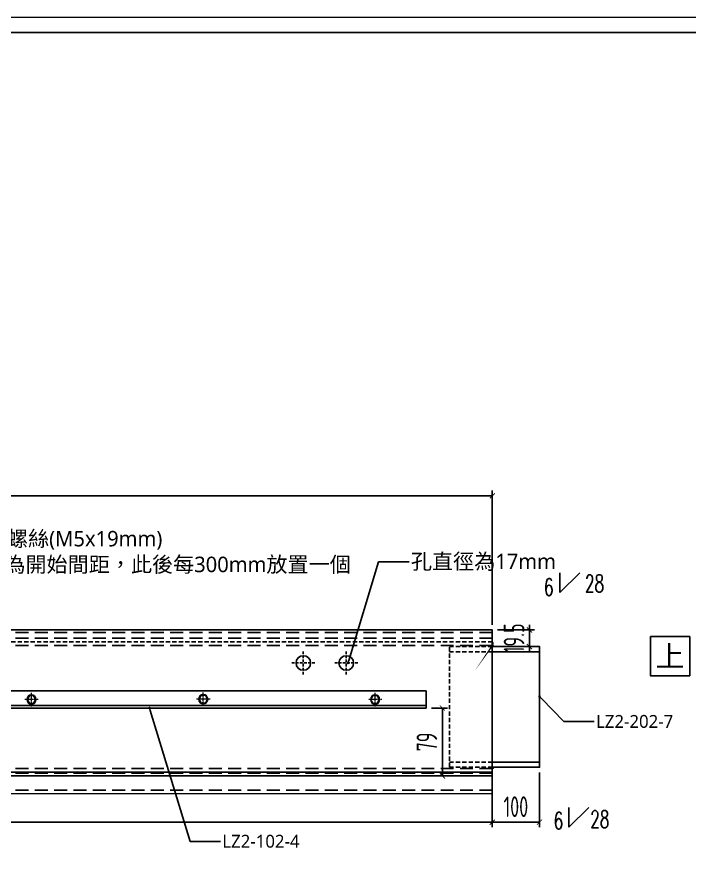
# Model space of a CAD drawing. Extents: x -3378 to 102197, y -3799 to 48702.
# Drawn here: x 9945 to 10728, y 8142 to 9132 of the extents above; entities that cross this region are included whole.
import ezdxf
from ezdxf import colors
from ezdxf.entities.mleader import LeaderData, LeaderLine
from ezdxf.enums import TextEntityAlignment as Align
from ezdxf.math import Vec2, Vec3

# ---------------------------------------------------------------- set-up
doc = ezdxf.new("R2010")
doc.units = 0
doc.set_wipeout_variables(frame=1)
for name, pattern in [('ASC-Facade Detail W1 & W2$0$HIDDEN2', [4.7625, 3.175, -1.5875]), ('CENTER', [2, 1.25, -0.25, 0.25, -0.25]), ('DASHDOT', [1, 0.5, -0.25, 0, -0.25]), ('HIDDEN', [0.375, 0.25, -0.125])]:
    doc.linetypes.add(name, pattern=pattern)
for name, color, linetype in [('DIM', 173, 'Continuous'), ('GM_ANNO_LABL', 4, 'Continuous'), ('GM_ANNO_TEXT', 7, 'Continuous'), ('噴塗面', 6, 'DASHDOT'), ('插芯', 4, 'Continuous'), ('金屬面材 METAL PANEL', 2, 'Continuous'), ('鐵件', 6, 'Continuous'), ('镀锌钢板', 3, 'Continuous'), ('隱藏線 HIDDEN', 8, 'HIDDEN')]:
    doc.layers.add(name, color=color, linetype=linetype)
doc.layers.add('GM_CNST', color=171, linetype='Continuous', lineweight=5, plot=False)
doc.layers.add('GM_SCEW', color=6, linetype='Continuous', lineweight=5)
doc.styles.add('CHINESE', font='ros1.shx', dxfattribs={"width": 0.75, "bigfont": 'hztxt.shx'})
doc.styles.add('GM', font='')
doc.styles.get("Standard").update_dxf_attribs({"font": 'romans.shx', "bigfont": 'chinese.shx'})
doc.styles.get('GM').set_extended_font_data('Microsoft JhengHei')
doc.dimstyles.new('F-06', dxfattribs={"dimscale": 6, "dimtxt": 4, "dimasz": 1, "dimexe": 1, "dimexo": 1, "dimgap": 1, "dimtad": 1, "dimdec": 1, "dimzin": 12, "dimdsep": 46, "dimtxsty": 'CHINESE', "dimblk": 'ARCHTICK', "dimcen": 0, "dimclrd": 4, "dimclre": 4, "dimclrt": 1, "dimadec": 0, "dimazin": 3, "dimtfac": 1, "dimtdec": 1, "dimtix": 1, "dimtmove": 2, "dimatfit": 3, "dimfxl": 1, "dimtolj": 1, "dimtzin": 0, "dimarcsym": 0})

# ---------------------------------------------------------------- blocks, each defined once
blk = doc.blocks.new('TK')
at = {"lineweight": 0}
blk.add_3dface([(3, 5), (415, 5), (415, 294), (3, 294)], dxfattribs=at)
at = {"layer": 'GM_CNST'}
blk.add_lwpolyline([(3, 294), (415, 294), (415, 30.55), (3, 30.55)], close=True, dxfattribs=at)
at = {"layer": 'GM_CNST', "linetype": 'Continuous', "lineweight": 0}
blk.add_3dface([(420, 0), (0, 0), (0, 297), (420, 297)], dxfattribs=at)
at = {"layer": 'GM_ANNO_TEXT', "style": 'GM'}
for tag, p in [('業主', (283.43, 26.37)), ('圖名', (283.48, 9.14))]:
    blk.add_attdef(tag, text='', height=2.56, dxfattribs=at).set_placement(p, align=Align.MIDDLE_LEFT)
for tag, p in [('繪圖者', (109.3, 23.05)), ('比例尺', (166.71, 23.04)), ('設計者', (109.3, 9.56)), ('單位', (138.49, 9.62)), ('日期', (166.62, 9.45))]:
    blk.add_attdef(tag, text='', height=2.56, dxfattribs=at).set_placement(p, align=Align.CENTER)
for p in [(389.45, 19.37), (389.45, 13.69), (359.78, 12.56), (389.45, 8.01)]:
    blk.add_attdef('加工編號', text='', height=2.56, dxfattribs=at).set_placement(p, align=Align.MIDDLE)
blk = doc.blocks.new('_ArchTick')
at = {"color": 0, "linetype": 'ByBlock', "const_width": 0.15}
blk.add_lwpolyline([(-0.5, -0.5), (0.5, 0.5)], dxfattribs=at)
blk = doc.blocks.new('*D1108')
at = {"layer": 'Defpoints', "color": 0, "ltscale": 10, "transparency": 16777216}
for p in [(10498.09, 8276.73, 0), (9110.62, 8227.16, 0), (10498.09, 8193.96)]:
    blk.add_point(p, dxfattribs=at)
at = {"layer": 'DIM', "color": 4, "lineweight": -2, "ltscale": 10, "transparency": 16777216}
for p, q in [((10498.09, 8270.73), (10498.09, 8187.96)), ((9110.62, 8221.16), (9110.62, 8187.96)), ((9110.62, 8193.96), (10498.09, 8193.96))]:
    blk.add_line(p, q, dxfattribs=at)
at = {"layer": 'DIM', "color": 4, "lineweight": -2, "ltscale": 10, "transparency": 16777216, "xscale": 6, "yscale": 6, "zscale": 6, "rotation": 180}
blk.add_blockref('_ArchTick', (9110.62, 8193.96), dxfattribs=at)
at = {"layer": 'DIM', "color": 4, "lineweight": -2, "ltscale": 10, "transparency": 16777216, "xscale": 6, "yscale": 6, "zscale": 6}
blk.add_blockref('_ArchTick', (10498.09, 8193.96), dxfattribs=at)
at = {"layer": 'DIM', "color": 1, "ltscale": 10, "transparency": 16777216, "insert": (9804.36, 8211.96), "char_height": 24, "attachment_point": 5, "style": 'CHINESE'}
blk.add_mtext('\\A1;2037', dxfattribs=at)
blk = doc.blocks.new('*D1109')
at = {"layer": 'Defpoints', "color": 0, "ltscale": 10, "transparency": 16777216}
for p in [(9067.62, 8574.05), (9067.62, 8417.86, 0), (10498.09, 8417.86, 0)]:
    blk.add_point(p, dxfattribs=at)
at = {"layer": 'DIM', "color": 4, "lineweight": -2, "ltscale": 10, "transparency": 16777216}
for p, q in [((9067.62, 8423.86), (9067.62, 8580.05)), ((10498.09, 8574.05), (9067.62, 8574.05)), ((10498.09, 8423.86), (10498.09, 8580.05))]:
    blk.add_line(p, q, dxfattribs=at)
at = {"layer": 'DIM', "color": 4, "lineweight": -2, "ltscale": 10, "transparency": 16777216, "xscale": 6, "yscale": 6, "zscale": 6, "rotation": 180}
blk.add_blockref('_ArchTick', (9067.62, 8574.05), dxfattribs=at)
at = {"layer": 'DIM', "color": 4, "lineweight": -2, "ltscale": 10, "transparency": 16777216, "xscale": 6, "yscale": 6, "zscale": 6}
blk.add_blockref('_ArchTick', (10498.09, 8574.05), dxfattribs=at)
at = {"layer": 'DIM', "color": 1, "ltscale": 10, "transparency": 16777216, "insert": (9782.85, 8592.05), "char_height": 24, "attachment_point": 5, "style": 'CHINESE'}
blk.add_mtext('\\A1;2086', dxfattribs=at)
blk = doc.blocks.new('A$C1729d957')
at = {"color": 1, "linetype": 'ASC-Facade Detail W1 & W2$0$HIDDEN2'}
for p, q in [((0, 13.5), (0, -13.5)), ((-13.5, 0), (13.5, 0))]:
    blk.add_line(p, q, dxfattribs=at)
at = {"color": 1}
blk.add_circle((0, 0), 8.5, dxfattribs=at)
blk = doc.blocks.new('*D1118')
at = {"layer": 'Defpoints', "color": 0, "ltscale": 10, "transparency": 16777216}
for p in [(10421.2, 8326.86, 0), (10439.96, 8326.86), (10421.2, 8247.86, 0)]:
    blk.add_point(p, dxfattribs=at)
at = {"layer": 'DIM', "color": 4, "lineweight": -2, "ltscale": 10, "transparency": 16777216}
for p, q in [((10427.2, 8326.86), (10445.96, 8326.86)), ((10439.96, 8247.86), (10439.96, 8326.86)), ((10427.2, 8247.86), (10445.96, 8247.86))]:
    blk.add_line(p, q, dxfattribs=at)
at = {"layer": 'DIM', "color": 4, "lineweight": -2, "ltscale": 10, "transparency": 16777216, "xscale": 6, "yscale": 6, "zscale": 6}
for p, rotation in [((10439.96, 8326.86), 90), ((10439.96, 8247.86), 270)]:
    blk.add_blockref('_ArchTick', p, dxfattribs=dict(at, rotation=rotation))
at = {"layer": 'DIM', "color": 1, "ltscale": 10, "transparency": 16777216, "insert": (10421.96, 8287.36), "char_height": 24, "attachment_point": 5, "rotation": 90, "style": 'CHINESE'}
blk.add_mtext('\\A1;79', dxfattribs=at)
blk = doc.blocks.new('_Dot')
at = {"color": 0, "linetype": 'ByBlock', "lineweight": -2}
blk.add_line((-0.5, 0), (-1, 0), dxfattribs=at)
at = {"color": 0, "linetype": 'ByBlock', "const_width": 0.5}
blk.add_lwpolyline([(-0.25, 0, 1), (0.25, 0, 1)], format="xyb", close=True, dxfattribs=at)
blk = doc.blocks.new('3')
at = {"layer": '鐵件', "color": 7, "linetype": 'Continuous'}
for radius, start, end in [(1.5, 88.27205, 178.20715), (0.999, 88.17968, 178.24458), (0.5, 88.17968, 178.24458)]:
    blk.add_arc((0, 0), radius, start, end, dxfattribs=at)
blk = doc.blocks.new('*D1032')
at = {"layer": 'Defpoints', "color": 0, "ltscale": 10, "transparency": 16777216}
for p in [(10552.95, 8257.88, 0), (10498.08, 8227.16), (10552.95, 8193.96)]:
    blk.add_point(p, dxfattribs=at)
at = {"layer": 'DIM', "color": 4, "lineweight": -2, "ltscale": 10, "transparency": 16777216}
for p, q in [((10552.95, 8251.88), (10552.95, 8187.96)), ((10498.08, 8221.16), (10498.08, 8187.96)), ((10498.08, 8193.96), (10552.95, 8193.96))]:
    blk.add_line(p, q, dxfattribs=at)
at = {"layer": 'DIM', "color": 4, "lineweight": -2, "ltscale": 10, "transparency": 16777216, "xscale": 6, "yscale": 6, "zscale": 6, "rotation": 180}
blk.add_blockref('_ArchTick', (10498.08, 8193.96), dxfattribs=at)
at = {"layer": 'DIM', "color": 4, "lineweight": -2, "ltscale": 10, "transparency": 16777216, "xscale": 6, "yscale": 6, "zscale": 6}
blk.add_blockref('_ArchTick', (10552.95, 8193.96), dxfattribs=at)
at = {"layer": 'DIM', "color": 1, "ltscale": 10, "transparency": 16777216, "insert": (10525.52, 8211.96), "char_height": 24, "attachment_point": 5, "style": 'CHINESE'}
blk.add_mtext('\\A1;100', dxfattribs=at)
blk = doc.blocks.new('A$Cae5fad26')
at = {"layer": '插芯', "color": 6, "linetype": 'Continuous'}
for p, q in [((50, 134.5, 40935), (105, 134.5, 40935)), ((50, 6), (105, 6))]:
    blk.add_line(p, q, dxfattribs=at)
blk.add_lwpolyline([(50, 140.5), (105, 140.5), (105, 0), (50, 0)], dxfattribs=at)
at = {"layer": '隱藏線 HIDDEN', "ltscale": 20}
for p, q in [((0, 134.5, 40935), (50, 134.5, 40935)), ((0, 6), (50, 6))]:
    blk.add_line(p, q, dxfattribs=at)
blk.add_lwpolyline([(50, 0), (0, 0), (0, 140.5), (50, 140.5)], dxfattribs=at)
blk = doc.blocks.new('*D1033')
at = {"layer": 'Defpoints', "color": 0, "ltscale": 10, "transparency": 16777216}
for p in [(10498.09, 8417.86, 0), (10498.09, 8398.38, 0), (10541.34, 8398.38)]:
    blk.add_point(p, dxfattribs=at)
at = {"layer": 'DIM', "color": 4, "lineweight": -2, "ltscale": 10, "transparency": 16777216}
for p, q in [((10504.09, 8417.86), (10547.34, 8417.86)), ((10541.34, 8417.86), (10541.34, 8423.86)), ((10541.34, 8417.86), (10541.34, 8398.38)), ((10504.09, 8398.38), (10547.34, 8398.38)), ((10541.34, 8398.38), (10541.34, 8392.38))]:
    blk.add_line(p, q, dxfattribs=at)
at = {"layer": 'DIM', "color": 4, "lineweight": -2, "ltscale": 10, "transparency": 16777216, "xscale": 6, "yscale": 6, "zscale": 6}
for p, rotation in [((10541.34, 8417.86), 270), ((10541.34, 8398.38), 90)]:
    blk.add_blockref('_ArchTick', p, dxfattribs=dict(at, rotation=rotation))
at = {"layer": 'DIM', "color": 1, "ltscale": 10, "transparency": 16777216, "insert": (10523.34, 8408.12), "char_height": 24, "attachment_point": 5, "rotation": 90, "style": 'CHINESE'}
blk.add_mtext('\\A1;19.5', dxfattribs=at)
blk = doc.blocks.new('m6六角自攻(平面)')
at = {"linetype": 'CENTER'}
for p, q in [((8, 0), (-8, 0)), ((0, -8), (0, 8))]:
    blk.add_line(p, q, dxfattribs=at)
blk.add_lwpolyline([(0, 4.95), (4.29, 2.47), (4.29, -2.47), (0, -4.95), (-4.29, -2.47), (-4.29, 2.47)], close=True)
blk.add_circle((0, 0), 5.5)
blk = doc.blocks.new('*U1277')
blk.add_wipeout([(-1.6, 1.6), (1.6, 1.6), (1.6, -1.6), (-1.6, -1.6)])
blk.add_lwpolyline([(-1.6, 1.6), (1.6, 1.6), (1.6, -1.6), (-1.6, -1.6)], close=True)
at = {"layer": 'GM_ANNO_TEXT', "ltscale": 0.3, "style": 'GM', "flags": 8}
blk.add_attdef('01', text='', height=1.725, dxfattribs=at).set_placement((0, 0), align=Align.MIDDLE_CENTER)
blk = doc.blocks.new('1057')
at = {"layer": '金屬面材 METAL PANEL'}
for p, q in [((0, 0), (0, -20, 0)), ((699.61, 0, 0), (699.61, -20, 0)), ((0, 0, 0), (699.61, 0, 0)), ((0, -17, 0), (699.61, -17, 0)), ((0, -20), (699.61, -20, 0))]:
    blk.add_line(p, q, dxfattribs=at)
at = {"layer": 'GM_SCEW', "ltscale": 0.3, "xscale": -1, "rotation": 90}
for p in [(40.03, -10, 0.02), (240.01, -10, 0.02), (440.05, -9.66, 0.02), (640.01, -10, 0.02)]:
    blk.add_blockref('m6六角自攻(平面)', p, dxfattribs=at)
at = {"layer": 'GM_ANNO_LABL'}
ml = blk.add_multileader_mtext('Standard', dxfattribs=at)
ml.set_content('{\\fMicrosoft JhengHei|b0|i0|c136|p34;圓頭自攻螺絲(M5x19mm)\\P以80mm為開始間距，此後每300mm放置一個}', color=256, style='GM')
ml.set_leader_properties()
ml.set_arrow_properties(name='DOT')
ml.build(insert=Vec2(0, 0))
ml.multileader.update_dxf_attribs({"arrow_head_size": 3})
ctx = ml.context
ctx.base_point, ctx.char_height, ctx.arrow_head_size, ctx.plane_origin = Vec3(111.27, 176.63, 0.02), 18, 3, Vec3(111.22, -78.78, 0.02)
notes = []
notes.append((ctx, [(0, (1, 1, 0), (75.7, 176.63, 0.02), (1, 0), 35.58, [(0, [(40.03, -10, 0.02)], 0, [])])]))
ctx.mtext.insert, ctx.mtext.flow_direction = Vec3(113.27, 186.32, 0.02), 5
for ctx, leaders in notes:
    for number, flags, end, landing, length, lines in leaders:
        leader = LeaderData()
        leader.index, (leader.has_last_leader_line, leader.has_dogleg_vector, leader.attachment_direction) = number, flags
        leader.last_leader_point, leader.dogleg_vector, leader.dogleg_length = Vec3(end), Vec3(landing), length
        for number, points, colour, breaks in lines:
            line = LeaderLine()
            line.index, line.vertices, line.color, line.breaks = number, Vec3.list(points), colors.encode_raw_color(colour), breaks
            leader.lines.append(line)
        ctx.leaders.append(leader)

msp = doc.modelspace()

# ---------------------------------------------------------------- linework, layer by layer
at = {"color": 3, "elevation": 0}
msp.add_lwpolyline([(9067.616, 8417.857), (9067.616, 8247.857), (10498.091, 8247.857), (10498.091, 8417.857)], close=True, dxfattribs=at)
at = {"layer": 'DIM', "ltscale": 10}
for p, q in [((10576.775, 8484.455, 0), (10576.775, 8461.415, 0)), ((10576.775, 8461.415, 0), (10599.815, 8484.455, 0)), ((10587.317, 8211.162, 0), (10587.317, 8188.122, 0)), ((10587.317, 8188.122, 0), (10610.357, 8211.162, 0))]:
    msp.add_line(p, q, dxfattribs=at)
at = {"layer": 'GM_ANNO_LABL', "color": 4, "ltscale": 10, "elevation": 0}
for points in [[(10605.312, 8484.571, 0, 0, 0), (10638.128, 8484.571, 0, 0, 0), (10552.738, 8484.571, 0, 0, 0), (10504.115, 8410.392, 5, 0, 0), (10499.152, 8399.445, 0, 0, 0)], [(10648.644, 8211.317, 0, 0, 0), (10563.143, 8211.267, 0, 0, 0), (10506.292, 8251.273, 5, 0, 0), (10498.09, 8257.885, 0, 0, 0)]]:
    msp.add_lwpolyline(points, format="xyseb", dxfattribs=at)
at = {"layer": '镀锌钢板', "linetype": 'Continuous', "elevation": 0}
msp.add_lwpolyline([(9110.624, 8252.357), (9110.624, 8227.157), (10498.091, 8226.928), (10498.091, 8252.357)], close=True, dxfattribs=at)
at = {"layer": '隱藏線 HIDDEN', "ltscale": 60}
for p, q in [((10498.091, 8414.857, 0), (9067.616, 8414.857, 0)), ((10498.091, 8408.357, 0), (9067.616, 8408.357, 0)), ((10498.091, 8399.857, 0), (9067.616, 8399.857, 0)), ((10498.091, 8256.357, 0), (9067.616, 8256.357, 0)), ((10498.091, 8250.857, 0), (9067.616, 8250.857, 0)), ((10498.091, 8231.181, 0), (9110.624, 8231.181, 0))]:
    msp.add_line(p, q, dxfattribs=at)
at = {"layer": '隱藏線 HIDDEN', "ltscale": 20}
msp.add_line((10498.091, 8402.607, 0), (10498.091, 8251.107, 0), dxfattribs=at)
at = {"layer": '隱藏線 HIDDEN', "ltscale": 20, "elevation": 0}
msp.add_lwpolyline([(10498.091, 8403.857), (9067.621, 8403.857), (9067.61, 8252.357), (10498.091, 8252.357)], dxfattribs=at)

# ---------------------------------------------------------------- block references
at = {"xscale": 6, "yscale": 6, "zscale": 6}
msp.add_blockref('TK', (8878.793, 7349.705), dxfattribs=at)
at = {"xscale": -1, "rotation": 358.225866466537}
msp.add_blockref('3', (10498.091, 8398.384, 0), dxfattribs=at)
for p in [(10278.092, 8379.357, 0), (10328.092, 8379.357, 0)]:
    msp.add_blockref('A$C1729d957', p)
at = {"rotation": 181.7741335334631}
msp.add_blockref('3', (10498.091, 8257.884, 0), dxfattribs=at)
at = {"layer": '噴塗面'}
msp.add_blockref('1057', (9721.596, 8346.857, 0), dxfattribs=at)
at = {"layer": '噴塗面', "ltscale": 10}
msp.add_blockref('A$Cae5fad26', (10448.091, 8257.884, 0), dxfattribs=at)

# ---------------------------------------------------------------- texts
at = {"layer": 'GM_ANNO_LABL', "color": 4, "ltscale": 5, "width": 0.65}
for s, p in [('6', (10563.798, 8477.713, 0)), ('28', (10617.089, 8482.022, 0)), ('28', (10623.232, 8207.425, 0)), ('6', (10575.091, 8205.698, 0))]:
    msp.add_text(s, height=20, dxfattribs=at).set_placement(p, align=Align.TOP_CENTER)

# ---------------------------------------------------------------- dimensions: what is measured, and where the dimension line sits
at = {"layer": 'DIM', "ltscale": 10}
for base, p1, p2, text, picture, middle in [((9067.616, 8574.052, 0), (10498.091, 8417.857, 0), (9067.616, 8417.857, 0), '2086', '*D1109', (9782.854, 8592.052, 0)), ((10498.091, 8193.96, 0), (9110.624, 8227.157, 0), (10498.091, 8276.729, 0), '2037', '*D1108', (9804.358, 8211.96, 0)), ((10552.951, 8193.96, 0), (10498.084, 8227.162, 0), (10552.951, 8257.884, 0), '100', '*D1032', (10525.517, 8211.96, 0))]:
    dim = msp.add_linear_dim(base=base, p1=p1, p2=p2, text=text, dimstyle='F-06', dxfattribs=at)
    dim.commit()
    dim.dimension.update_dxf_attribs({"geometry": picture, "text_midpoint": middle})
for base, p1, p2, picture, middle in [((10541.34, 8398.384, 0), (10498.091, 8417.857, 0), (10498.091, 8398.384, 0), '*D1033', (10523.34, 8408.121, 0)), ((10439.961, 8326.857, 0), (10421.201, 8247.857, 0), (10421.201, 8326.857, 0), '*D1118', (10421.961, 8287.357, 0))]:
    dim = msp.add_linear_dim(base=base, p1=p1, p2=p2, angle=90, dimstyle='F-06', dxfattribs=at)
    dim.commit()
    dim.dimension.update_dxf_attribs({"geometry": picture, "text_midpoint": middle})

# ---------------------------------------------------------------- leaders
at = {"layer": 'GM_ANNO_LABL'}
ml = msp.add_multileader_mtext('Standard', dxfattribs=at)
ml.set_content('{\\fMicrosoft JhengHei|b0|i0|c136|p34;孔直徑為17mm}', color=256, style='GM')
ml.set_leader_properties()
ml.set_arrow_properties(name='DOT')
ml.build(insert=Vec2(0, 0))
ml.multileader.update_dxf_attribs({"arrow_head_size": 3})
ctx = ml.context
ctx.base_point, ctx.char_height, ctx.arrow_head_size, ctx.plane_origin = Vec3(10401.29, 8496.977, 0), 18, 3, Vec3(10401.243, 8310.577, 0)
notes = []
notes.append((ctx, [(0, (1, 1, 0), (10365.714, 8496.977, 0), (1, 0), 35.576, [(0, [(10330.045, 8379.357, 0)], 0, [])])]))
ctx.mtext.insert, ctx.mtext.flow_direction = Vec3(10403.29, 8506.634, 0), 5
ml = msp.add_multileader_mtext('Standard', dxfattribs=at)
ml.set_content('{\\fMicrosoft JhengHei|b0|i0|c136|p34;\\C0;LZ2-202-\\fMicrosoft JhengHei|b0|i0|c134|p34;7}', color=256, style='GM')
ml.set_leader_properties()
ml.set_arrow_properties(name='DOT')
ml.build(insert=Vec2(0, 0))
ml.multileader.update_dxf_attribs({"arrow_head_size": 3})
ctx = ml.context
ctx.base_point, ctx.char_height, ctx.arrow_head_size, ctx.plane_origin = Vec3(10616.836, 8311.176, 0), 15, 3, Vec3(10624.289, 8271.542, 0)
notes.append((ctx, [(0, (1, 1, 0), (10581.26, 8311.176, 0), (1, 0), 35.576, [(0, [(10553.091, 8340.322, 0)], 0, [])])]))
ctx.mtext.insert, ctx.mtext.flow_direction = Vec3(10618.836, 8318.801, 0), 5
ml = msp.add_multileader_mtext('Standard', dxfattribs=at)
ml.set_content('{\\fMicrosoft JhengHei|b0|i0|c136|p34;\\C0;LZ2-102-\\fMicrosoft JhengHei|b0|i0|c134|p34;4}', color=256, style='GM')
ml.set_leader_properties()
ml.set_arrow_properties(name='DOT')
ml.build(insert=Vec2(0, 0))
ml.multileader.update_dxf_attribs({"arrow_head_size": 3})
ctx = ml.context
ctx.base_point, ctx.char_height, ctx.arrow_head_size, ctx.plane_origin = Vec3(10181.812, 8171.627, 0), 15, 3, Vec3(10170.232, 8258.077, 0)
notes.append((ctx, [(0, (1, 1, 0), (10146.236, 8171.627, 0), (1, 0), 35.576, [(0, [(10099.034, 8326.857, 0)], 0, [])])]))
ctx.mtext.insert, ctx.mtext.flow_direction = Vec3(10183.812, 8179.253, 0), 5
for ctx, leaders in notes:
    for number, flags, end, landing, length, lines in leaders:
        leader = LeaderData()
        leader.index, (leader.has_last_leader_line, leader.has_dogleg_vector, leader.attachment_direction) = number, flags
        leader.last_leader_point, leader.dogleg_vector, leader.dogleg_length = Vec3(end), Vec3(landing), length
        for number, points, colour, breaks in lines:
            line = LeaderLine()
            line.index, line.vertices, line.color, line.breaks = number, Vec3.list(points), colors.encode_raw_color(colour), breaks
            leader.lines.append(line)
        ctx.leaders.append(leader)

# ---------------------------------------------------------------- next in the draw order: block references
at = {"layer": 'GM_ANNO_LABL', "ltscale": 0.3, "xscale": 14.28571431275816, "yscale": 14.28571431275816, "zscale": 14.28571431275816}
msp.add_blockref('*U1277', (10705.08, 8387.27, 0), dxfattribs=at).add_auto_attribs({'01': '上'})

doc.saveas('drawing.dxf')
